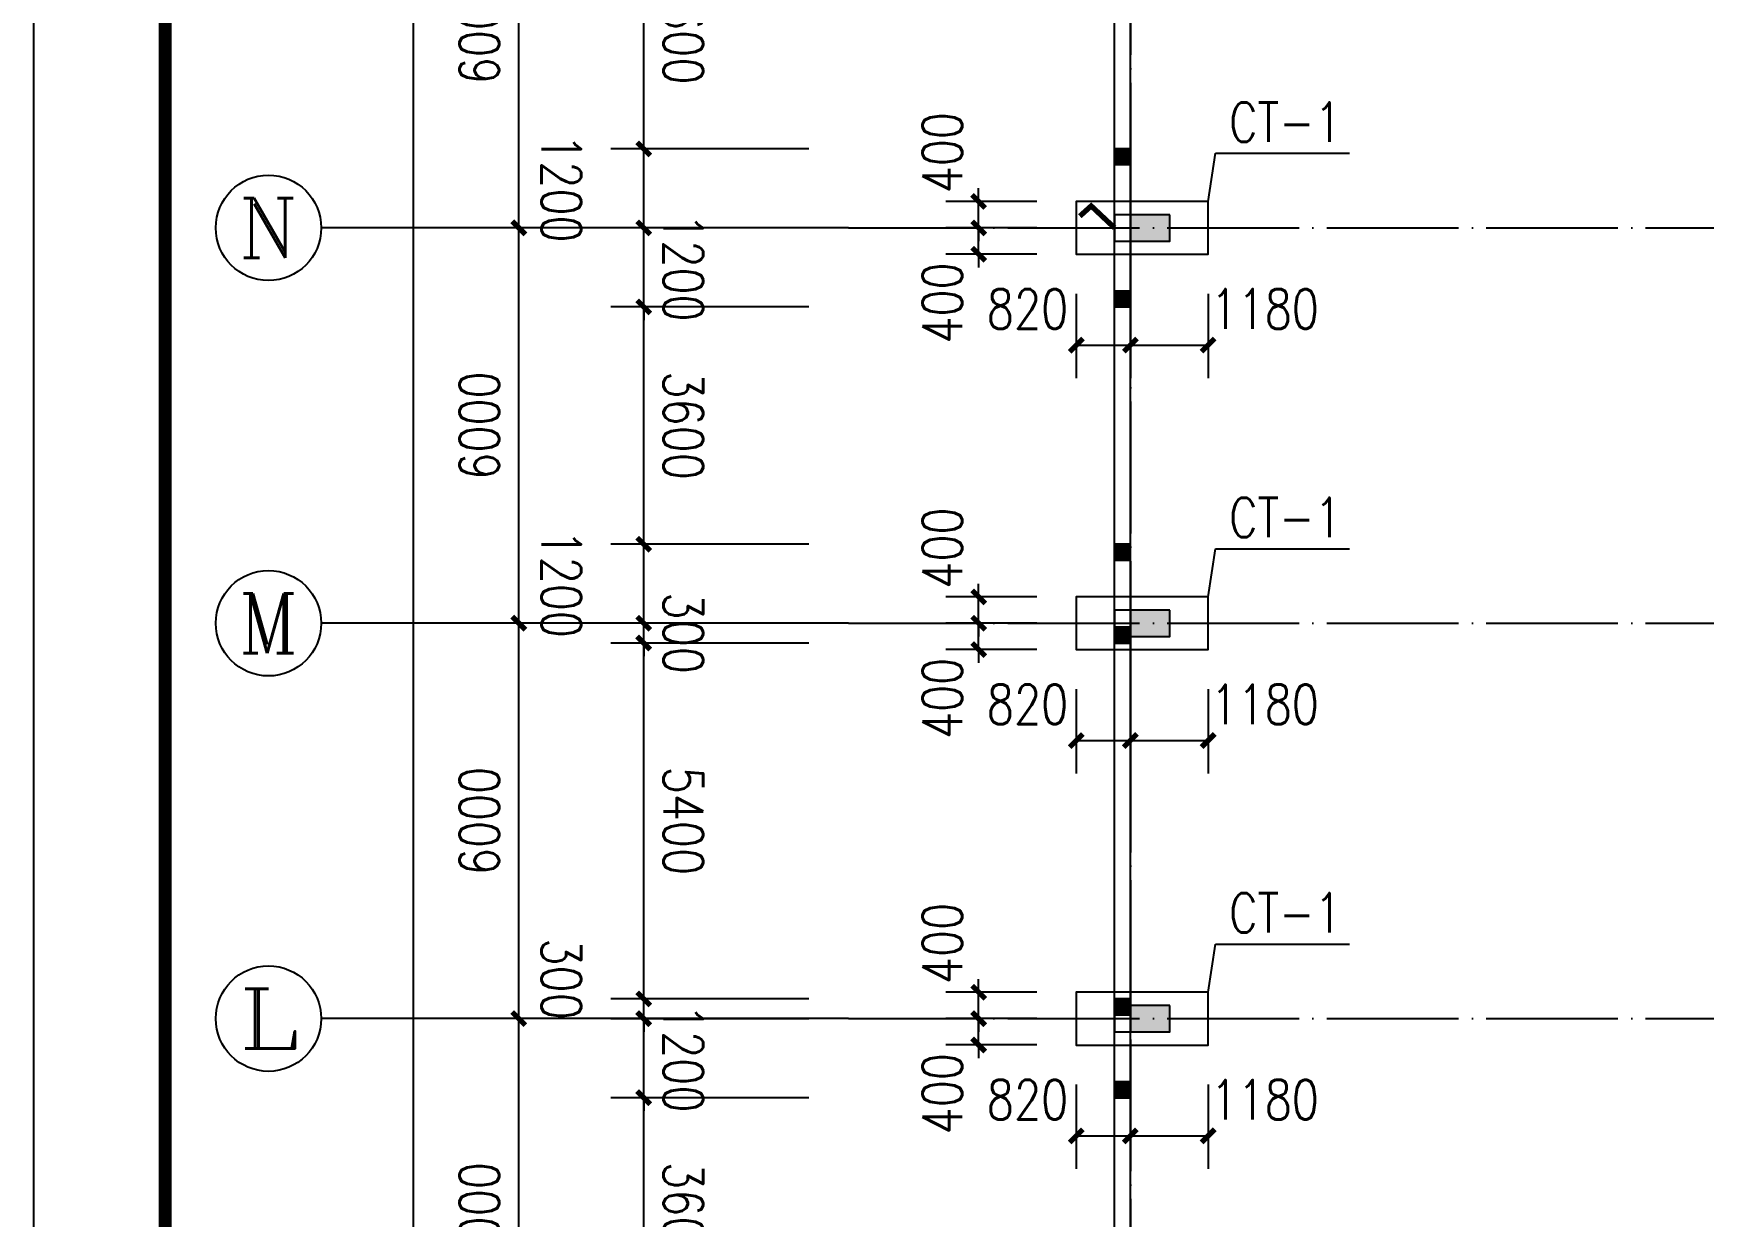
# Model space of a CAD drawing. Extents: x 31695611 to 39053694, y -59225 to 904195.
# Drawn here: x 38411260 to 38436606, y 845255 to 863210 of the extents above; entities that cross this region are included whole.
import ezdxf
from ezdxf.enums import TextEntityAlignment as Align

# ---------------------------------------------------------------- set-up
doc = ezdxf.new("R2010")
doc.units = 0
doc.header["$LTSCALE"] = 1000
doc.header["$MEASUREMENT"] = 0
doc.linetypes.add('ACAD_ISO04W100', pattern=[30.5, 24, -3, 0.5, -3])
doc.linetypes.add('DOTE', pattern=[2.42, 2, -0.2, 0.02, -0.2])
doc.layers.get('0').update_dxf_attribs({"linetype": 'CONTINUOUS'})
doc.layers.get('DEFPOINTS').update_dxf_attribs({"linetype": 'CONTINUOUS'})
for name, color, linetype in [('1506', 2, 'CONTINUOUS'), ('AXIS', 3, 'CONTINUOUS'), ('AXIS_TEXT', 7, 'CONTINUOUS'), ('COLUMN', 2, 'CONTINUOUS'), ('DOTE', 1, 'ACAD_ISO04W100'), ('PUB_DIM', 3, 'CONTINUOUS'), ('PUB_HATCH', 8, 'CONTINUOUS'), ('PUB_TITLE', 4, 'CONTINUOUS'), ('梁', 4, 'CONTINUOUS')]:
    doc.layers.add(name, color=color, linetype=linetype)
doc.styles.add('_TCH_AXIS', font='COMPLEX', dxfattribs={"bigfont": 'GBCBIG'})
doc.styles.add('COMPLEX', font='COMPLEX')
doc.styles.add('DIM_FONT', font='SIMPLEX.shx', dxfattribs={"width": 0.8})
doc.dimstyles.new('DIMN200', dxfattribs={"dimscale": 2, "dimtxt": 300, "dimasz": 100, "dimexe": 250, "dimexo": 300, "dimgap": 150, "dimtad": 1, "dimdec": 0, "dimzin": 0, "dimtxsty": 'DIM_FONT', "dimblk": 'ARCHTICK', "dimcen": 0.09, "dimclrt": 7, "dimazin": 3, "dimtfac": 1, "dimtdec": 0, "dimtix": 1, "dimtmove": 0, "dimatfit": 3, "dimtolj": 1, "dimtzin": 0})

# ---------------------------------------------------------------- blocks, each defined once
blk = doc.blocks.new('_ARCHTICK')
at = {"color": 0, "linetype": 'BYBLOCK', "const_width": 0.4}
blk.add_lwpolyline([(-0.5, -0.5), (0.5, 0.5)], dxfattribs=at)
blk = doc.blocks.new('*D185')
at = {"layer": 'AXIS', "color": 0}
for p, q in [((38423027, 847058), (38420022, 847058)), ((38420522, 843458), (38420522, 847058)), ((38423027, 843458), (38420022, 843458))]:
    blk.add_line(p, q, dxfattribs=at)
at = {"layer": 'DEFPOINTS', "color": 0}
for p in [(38420522, 847058), (38423627, 847058), (38423627, 843458)]:
    blk.add_point(p, dxfattribs=at)
at = {"layer": 'AXIS', "color": 0, "xscale": 200, "yscale": 200, "zscale": 200}
for p, rotation in [((38420522, 847058), 90.00010953962557), ((38420522, 843458), 270.0001095396256)]:
    blk.add_blockref('_ARCHTICK', p, dxfattribs=dict(at, rotation=rotation))
at = {"layer": 'AXIS', "color": 7, "insert": (38421122, 845258), "char_height": 600, "attachment_point": 5, "rotation": 270.0001, "style": 'DIM_FONT'}
blk.add_mtext('\\A1;3600', dxfattribs=at)
blk = doc.blocks.new('*D186')
at = {"layer": 'AXIS', "color": 0}
for p, q in [((38420522, 848258), (38420522, 848458)), ((38423027, 848258), (38420022, 848258)), ((38420522, 847058), (38420522, 848258)), ((38423027, 847058), (38420022, 847058)), ((38420522, 847058), (38420522, 846858))]:
    blk.add_line(p, q, dxfattribs=at)
at = {"layer": 'DEFPOINTS', "color": 0}
for p in [(38420522, 848258), (38423627, 848258), (38423627, 847058)]:
    blk.add_point(p, dxfattribs=at)
at = {"layer": 'AXIS', "color": 0, "xscale": 200, "yscale": 200, "zscale": 200}
for p, rotation in [((38420522, 848258), 270.0001095395201), ((38420522, 847058), 90.00010953952004)]:
    blk.add_blockref('_ARCHTICK', p, dxfattribs=dict(at, rotation=rotation))
at = {"layer": 'AXIS', "color": 7, "insert": (38421122, 847658), "char_height": 600, "attachment_point": 5, "rotation": 270.0001, "style": 'DIM_FONT'}
blk.add_mtext('\\A1;1200', dxfattribs=at)
blk = doc.blocks.new('*D187')
at = {"layer": 'AXIS', "color": 0}
for p, q in [((38420522, 848559), (38420522, 848759)), ((38423027, 848559), (38420022, 848559)), ((38420522, 848258), (38420522, 848559)), ((38423027, 848258), (38420022, 848258)), ((38420522, 848258), (38420522, 848058))]:
    blk.add_line(p, q, dxfattribs=at)
at = {"layer": 'DEFPOINTS', "color": 0}
for p in [(38420522, 848559), (38423627, 848559), (38423627, 848258)]:
    blk.add_point(p, dxfattribs=at)
at = {"layer": 'AXIS', "color": 0, "xscale": 200, "yscale": 200, "zscale": 200}
for p, rotation in [((38420522, 848559), 270.0001095404203), ((38420522, 848258), 90.0001095404203)]:
    blk.add_blockref('_ARCHTICK', p, dxfattribs=dict(at, rotation=rotation))
at = {"layer": 'AXIS', "color": 7, "insert": (38419272, 848858), "char_height": 600, "attachment_point": 5, "rotation": 270.0001, "style": 'DIM_FONT'}
blk.add_mtext('\\A1;300', dxfattribs=at)
blk = doc.blocks.new('*D188')
at = {"layer": 'AXIS', "color": 0}
for p, q in [((38423027, 853959), (38420022, 853959)), ((38420522, 848559), (38420522, 853959)), ((38423027, 848559), (38420022, 848559))]:
    blk.add_line(p, q, dxfattribs=at)
at = {"layer": 'DEFPOINTS', "color": 0}
for p in [(38420522, 853959), (38423627, 853959), (38423627, 848559)]:
    blk.add_point(p, dxfattribs=at)
at = {"layer": 'AXIS', "color": 0, "xscale": 200, "yscale": 200, "zscale": 200}
for p, rotation in [((38420522, 853959), 90.00010953962445), ((38420522, 848559), 270.0001095396245)]:
    blk.add_blockref('_ARCHTICK', p, dxfattribs=dict(at, rotation=rotation))
at = {"layer": 'AXIS', "color": 7, "insert": (38421122, 851259), "char_height": 600, "attachment_point": 5, "rotation": 270.0001, "style": 'DIM_FONT'}
blk.add_mtext('\\A1;5400', dxfattribs=at)
blk = doc.blocks.new('*D189')
at = {"layer": 'AXIS', "color": 0}
for p, q in [((38420522, 854258), (38420522, 854458)), ((38423027, 854258), (38420022, 854258)), ((38420522, 853959), (38420522, 854258)), ((38423027, 853959), (38420022, 853959)), ((38420522, 853959), (38420522, 853759))]:
    blk.add_line(p, q, dxfattribs=at)
at = {"layer": 'DEFPOINTS', "color": 0}
for p in [(38420522, 854258), (38423627, 854258), (38423627, 853959)]:
    blk.add_point(p, dxfattribs=at)
at = {"layer": 'AXIS', "color": 0, "xscale": 200, "yscale": 200, "zscale": 200}
for p, rotation in [((38420522, 854258), 270.0001095386277), ((38420522, 853959), 90.0001095386277)]:
    blk.add_blockref('_ARCHTICK', p, dxfattribs=dict(at, rotation=rotation))
at = {"layer": 'AXIS', "color": 7, "insert": (38421122, 854108), "char_height": 600, "attachment_point": 5, "rotation": 270.0001, "style": 'DIM_FONT'}
blk.add_mtext('\\A1;300', dxfattribs=at)
blk = doc.blocks.new('*D190')
at = {"layer": 'AXIS', "color": 0}
for p, q in [((38423027, 855458), (38420022, 855458)), ((38420522, 854258), (38420522, 855458)), ((38423027, 854258), (38420022, 854258))]:
    blk.add_line(p, q, dxfattribs=at)
at = {"layer": 'DEFPOINTS', "color": 0}
for p in [(38420522, 855458), (38423627, 855458), (38423627, 854258)]:
    blk.add_point(p, dxfattribs=at)
at = {"layer": 'AXIS', "color": 0, "xscale": 200, "yscale": 200, "zscale": 200}
for p, rotation in [((38420522, 855458), 90.00010953974379), ((38420522, 854258), 270.0001095397438)]:
    blk.add_blockref('_ARCHTICK', p, dxfattribs=dict(at, rotation=rotation))
at = {"layer": 'AXIS', "color": 7, "insert": (38419272, 854858), "char_height": 600, "attachment_point": 5, "rotation": 270.0001, "style": 'DIM_FONT'}
blk.add_mtext('\\A1;1200', dxfattribs=at)
blk = doc.blocks.new('*D191')
at = {"layer": 'AXIS', "color": 0}
for p, q in [((38423027, 859058), (38420022, 859058)), ((38420522, 855458), (38420522, 859058)), ((38423027, 855458), (38420022, 855458))]:
    blk.add_line(p, q, dxfattribs=at)
at = {"layer": 'DEFPOINTS', "color": 0}
for p in [(38420522, 859058), (38423627, 859058), (38423627, 855458)]:
    blk.add_point(p, dxfattribs=at)
at = {"layer": 'AXIS', "color": 0, "xscale": 200, "yscale": 200, "zscale": 200}
for p, rotation in [((38420522, 859058), 90.00010953963312), ((38420522, 855458), 270.0001095396331)]:
    blk.add_blockref('_ARCHTICK', p, dxfattribs=dict(at, rotation=rotation))
at = {"layer": 'AXIS', "color": 7, "insert": (38421122, 857258), "char_height": 600, "attachment_point": 5, "rotation": 270.0001, "style": 'DIM_FONT'}
blk.add_mtext('\\A1;3600', dxfattribs=at)
blk = doc.blocks.new('*D192')
at = {"layer": 'AXIS', "color": 0}
for p, q in [((38420522, 860258), (38420522, 860458)), ((38423027, 860258), (38420022, 860258)), ((38420522, 859058), (38420522, 860258)), ((38423027, 859058), (38420022, 859058)), ((38420522, 859058), (38420522, 858858))]:
    blk.add_line(p, q, dxfattribs=at)
at = {"layer": 'DEFPOINTS', "color": 0}
for p in [(38420522, 860258), (38423627, 860258), (38423627, 859058)]:
    blk.add_point(p, dxfattribs=at)
at = {"layer": 'AXIS', "color": 0, "xscale": 200, "yscale": 200, "zscale": 200}
for p, rotation in [((38420522, 860258), 270.0001095394974), ((38420522, 859058), 90.00010953949739)]:
    blk.add_blockref('_ARCHTICK', p, dxfattribs=dict(at, rotation=rotation))
at = {"layer": 'AXIS', "color": 7, "insert": (38421122, 859658), "char_height": 600, "attachment_point": 5, "rotation": 270.0001, "style": 'DIM_FONT'}
blk.add_mtext('\\A1;1200', dxfattribs=at)
blk = doc.blocks.new('*D193')
at = {"layer": 'AXIS', "color": 0}
for p, q in [((38423027, 861458), (38420022, 861458)), ((38420522, 860258), (38420522, 861458)), ((38423027, 860258), (38420022, 860258))]:
    blk.add_line(p, q, dxfattribs=at)
at = {"layer": 'DEFPOINTS', "color": 0}
for p in [(38420522, 861458), (38423627, 861458), (38423627, 860258)]:
    blk.add_point(p, dxfattribs=at)
at = {"layer": 'AXIS', "color": 0, "xscale": 200, "yscale": 200, "zscale": 200}
for p, rotation in [((38420522, 861458), 90.0001095398237), ((38420522, 860258), 270.0001095398237)]:
    blk.add_blockref('_ARCHTICK', p, dxfattribs=dict(at, rotation=rotation))
at = {"layer": 'AXIS', "color": 7, "insert": (38419272, 860858), "char_height": 600, "attachment_point": 5, "rotation": 270.0001, "style": 'DIM_FONT'}
blk.add_mtext('\\A1;1200', dxfattribs=at)
blk = doc.blocks.new('*D194')
at = {"layer": 'AXIS', "color": 0}
for p, q in [((38423027, 865058), (38420022, 865058)), ((38420522, 861458), (38420522, 865058)), ((38423027, 861458), (38420022, 861458))]:
    blk.add_line(p, q, dxfattribs=at)
at = {"layer": 'DEFPOINTS', "color": 0}
for p in [(38420522, 865058), (38423627, 865058), (38423627, 861458)]:
    blk.add_point(p, dxfattribs=at)
at = {"layer": 'AXIS', "color": 0, "xscale": 200, "yscale": 200, "zscale": 200}
for p, rotation in [((38420522, 865058), 90.00010953954222), ((38420522, 861458), 270.0001095395422)]:
    blk.add_blockref('_ARCHTICK', p, dxfattribs=dict(at, rotation=rotation))
at = {"layer": 'AXIS', "color": 7, "insert": (38421122, 863258), "char_height": 600, "attachment_point": 5, "rotation": 270.0001, "style": 'DIM_FONT'}
blk.add_mtext('\\A1;3600', dxfattribs=at)
blk = doc.blocks.new('*D313')
at = {"layer": 'DEFPOINTS', "color": 0}
for p in [(38427087, 859859), (38427907, 859859), (38427907, 858479)]:
    blk.add_point(p, dxfattribs=at)
at = {"layer": 'PUB_DIM', "color": 0}
for p, q in [((38427087, 859259), (38427087, 857979)), ((38427907, 859259), (38427907, 857979)), ((38427087, 858479), (38427907, 858479))]:
    blk.add_line(p, q, dxfattribs=at)
at = {"layer": 'PUB_DIM', "color": 0, "xscale": 200, "yscale": 200, "zscale": 200, "rotation": 180}
blk.add_blockref('_ARCHTICK', (38427087, 858479), dxfattribs=at)
at = {"layer": 'PUB_DIM', "color": 0, "xscale": 200, "yscale": 200, "zscale": 200}
blk.add_blockref('_ARCHTICK', (38427907, 858479), dxfattribs=at)
at = {"layer": 'PUB_DIM', "color": 7, "insert": (38426347, 859029), "char_height": 600, "attachment_point": 5, "style": 'DIM_FONT'}
blk.add_mtext('\\A1;820', dxfattribs=at)
blk = doc.blocks.new('*D314')
at = {"layer": 'DEFPOINTS', "color": 0}
for p in [(38427907, 859859), (38429087, 859859), (38429087, 858479)]:
    blk.add_point(p, dxfattribs=at)
at = {"layer": 'PUB_DIM', "color": 0}
for p, q in [((38427907, 859259), (38427907, 857979)), ((38429087, 859259), (38429087, 857979)), ((38427907, 858479), (38429087, 858479))]:
    blk.add_line(p, q, dxfattribs=at)
at = {"layer": 'PUB_DIM', "color": 0, "xscale": 200, "yscale": 200, "zscale": 200, "rotation": 180}
blk.add_blockref('_ARCHTICK', (38427907, 858479), dxfattribs=at)
at = {"layer": 'PUB_DIM', "color": 0, "xscale": 200, "yscale": 200, "zscale": 200}
blk.add_blockref('_ARCHTICK', (38429087, 858479), dxfattribs=at)
at = {"layer": 'PUB_DIM', "color": 7, "insert": (38429947, 859029), "char_height": 600, "attachment_point": 5, "style": 'DIM_FONT'}
blk.add_mtext('\\A1;1180', dxfattribs=at)
blk = doc.blocks.new('*D315')
at = {"layer": 'DEFPOINTS', "color": 0}
for p in [(38425605, 860259), (38427087, 860259), (38427087, 859859)]:
    blk.add_point(p, dxfattribs=at)
at = {"layer": 'PUB_DIM', "color": 0}
for p, q in [((38425605, 860259), (38425605, 860459)), ((38426487, 860259), (38425105, 860259)), ((38425605, 859859), (38425605, 860259)), ((38426487, 859859), (38425105, 859859)), ((38425605, 859859), (38425605, 859659))]:
    blk.add_line(p, q, dxfattribs=at)
at = {"layer": 'PUB_DIM', "color": 0, "xscale": 200, "yscale": 200, "zscale": 200}
for p, rotation in [((38425605, 860259), 270), ((38425605, 859859), 90)]:
    blk.add_blockref('_ARCHTICK', p, dxfattribs=dict(at, rotation=rotation))
at = {"layer": 'PUB_DIM', "color": 7, "insert": (38425055, 859119), "char_height": 600, "attachment_point": 5, "rotation": 90, "style": 'DIM_FONT'}
blk.add_mtext('\\A1;400', dxfattribs=at)
blk = doc.blocks.new('*D316')
at = {"layer": 'DEFPOINTS', "color": 0}
for p in [(38425605, 860659), (38427087, 860659), (38427087, 860259)]:
    blk.add_point(p, dxfattribs=at)
at = {"layer": 'PUB_DIM', "color": 0}
for p, q in [((38425605, 860659), (38425605, 860859)), ((38426487, 860659), (38425105, 860659)), ((38425605, 860259), (38425605, 860659)), ((38426487, 860259), (38425105, 860259)), ((38425605, 860259), (38425605, 860059))]:
    blk.add_line(p, q, dxfattribs=at)
at = {"layer": 'PUB_DIM', "color": 0, "xscale": 200, "yscale": 200, "zscale": 200}
for p, rotation in [((38425605, 860659), 270), ((38425605, 860259), 90)]:
    blk.add_blockref('_ARCHTICK', p, dxfattribs=dict(at, rotation=rotation))
at = {"layer": 'PUB_DIM', "color": 7, "insert": (38425055, 861399), "char_height": 600, "attachment_point": 5, "rotation": 90, "style": 'DIM_FONT'}
blk.add_mtext('\\A1;400', dxfattribs=at)
blk = doc.blocks.new('*D321')
at = {"layer": 'DEFPOINTS', "color": 0}
for p in [(38427087, 853859), (38427907, 853859), (38427907, 852479)]:
    blk.add_point(p, dxfattribs=at)
at = {"layer": 'PUB_DIM', "color": 0}
for p, q in [((38427087, 853259), (38427087, 851979)), ((38427907, 853259), (38427907, 851979)), ((38427087, 852479), (38427907, 852479))]:
    blk.add_line(p, q, dxfattribs=at)
at = {"layer": 'PUB_DIM', "color": 0, "xscale": 200, "yscale": 200, "zscale": 200, "rotation": 180}
blk.add_blockref('_ARCHTICK', (38427087, 852479), dxfattribs=at)
at = {"layer": 'PUB_DIM', "color": 0, "xscale": 200, "yscale": 200, "zscale": 200}
blk.add_blockref('_ARCHTICK', (38427907, 852479), dxfattribs=at)
at = {"layer": 'PUB_DIM', "color": 7, "insert": (38426347, 853029), "char_height": 600, "attachment_point": 5, "style": 'DIM_FONT'}
blk.add_mtext('\\A1;820', dxfattribs=at)
blk = doc.blocks.new('*D322')
at = {"layer": 'DEFPOINTS', "color": 0}
for p in [(38427907, 853859), (38429087, 853859), (38429087, 852479)]:
    blk.add_point(p, dxfattribs=at)
at = {"layer": 'PUB_DIM', "color": 0}
for p, q in [((38427907, 853259), (38427907, 851979)), ((38429087, 853259), (38429087, 851979)), ((38427907, 852479), (38429087, 852479))]:
    blk.add_line(p, q, dxfattribs=at)
at = {"layer": 'PUB_DIM', "color": 0, "xscale": 200, "yscale": 200, "zscale": 200, "rotation": 180}
blk.add_blockref('_ARCHTICK', (38427907, 852479), dxfattribs=at)
at = {"layer": 'PUB_DIM', "color": 0, "xscale": 200, "yscale": 200, "zscale": 200}
blk.add_blockref('_ARCHTICK', (38429087, 852479), dxfattribs=at)
at = {"layer": 'PUB_DIM', "color": 7, "insert": (38429947, 853029), "char_height": 600, "attachment_point": 5, "style": 'DIM_FONT'}
blk.add_mtext('\\A1;1180', dxfattribs=at)
blk = doc.blocks.new('*D323')
at = {"layer": 'DEFPOINTS', "color": 0}
for p in [(38425605, 854259), (38427087, 854259), (38427087, 853859)]:
    blk.add_point(p, dxfattribs=at)
at = {"layer": 'PUB_DIM', "color": 0}
for p, q in [((38425605, 854259), (38425605, 854459)), ((38426487, 854259), (38425105, 854259)), ((38425605, 853859), (38425605, 854259)), ((38426487, 853859), (38425105, 853859)), ((38425605, 853859), (38425605, 853659))]:
    blk.add_line(p, q, dxfattribs=at)
at = {"layer": 'PUB_DIM', "color": 0, "xscale": 200, "yscale": 200, "zscale": 200}
for p, rotation in [((38425605, 854259), 270), ((38425605, 853859), 90)]:
    blk.add_blockref('_ARCHTICK', p, dxfattribs=dict(at, rotation=rotation))
at = {"layer": 'PUB_DIM', "color": 7, "insert": (38425055, 853119), "char_height": 600, "attachment_point": 5, "rotation": 90, "style": 'DIM_FONT'}
blk.add_mtext('\\A1;400', dxfattribs=at)
blk = doc.blocks.new('*D324')
at = {"layer": 'DEFPOINTS', "color": 0}
for p in [(38425605, 854659), (38427087, 854659), (38427087, 854259)]:
    blk.add_point(p, dxfattribs=at)
at = {"layer": 'PUB_DIM', "color": 0}
for p, q in [((38425605, 854659), (38425605, 854859)), ((38426487, 854659), (38425105, 854659)), ((38425605, 854259), (38425605, 854659)), ((38426487, 854259), (38425105, 854259)), ((38425605, 854259), (38425605, 854059))]:
    blk.add_line(p, q, dxfattribs=at)
at = {"layer": 'PUB_DIM', "color": 0, "xscale": 200, "yscale": 200, "zscale": 200}
for p, rotation in [((38425605, 854659), 270), ((38425605, 854259), 90)]:
    blk.add_blockref('_ARCHTICK', p, dxfattribs=dict(at, rotation=rotation))
at = {"layer": 'PUB_DIM', "color": 7, "insert": (38425055, 855399), "char_height": 600, "attachment_point": 5, "rotation": 90, "style": 'DIM_FONT'}
blk.add_mtext('\\A1;400', dxfattribs=at)
blk = doc.blocks.new('*D329')
at = {"layer": 'DEFPOINTS', "color": 0}
for p in [(38427087, 847859), (38427907, 847859), (38427907, 846479)]:
    blk.add_point(p, dxfattribs=at)
at = {"layer": 'PUB_DIM', "color": 0}
for p, q in [((38427087, 847259), (38427087, 845979)), ((38427907, 847259), (38427907, 845979)), ((38427087, 846479), (38427907, 846479))]:
    blk.add_line(p, q, dxfattribs=at)
at = {"layer": 'PUB_DIM', "color": 0, "xscale": 200, "yscale": 200, "zscale": 200, "rotation": 180}
blk.add_blockref('_ARCHTICK', (38427087, 846479), dxfattribs=at)
at = {"layer": 'PUB_DIM', "color": 0, "xscale": 200, "yscale": 200, "zscale": 200}
blk.add_blockref('_ARCHTICK', (38427907, 846479), dxfattribs=at)
at = {"layer": 'PUB_DIM', "color": 7, "insert": (38426347, 847029), "char_height": 600, "attachment_point": 5, "style": 'DIM_FONT'}
blk.add_mtext('\\A1;820', dxfattribs=at)
blk = doc.blocks.new('*D330')
at = {"layer": 'DEFPOINTS', "color": 0}
for p in [(38427907, 847859), (38429087, 847859), (38429087, 846479)]:
    blk.add_point(p, dxfattribs=at)
at = {"layer": 'PUB_DIM', "color": 0}
for p, q in [((38427907, 847259), (38427907, 845979)), ((38429087, 847259), (38429087, 845979)), ((38427907, 846479), (38429087, 846479))]:
    blk.add_line(p, q, dxfattribs=at)
at = {"layer": 'PUB_DIM', "color": 0, "xscale": 200, "yscale": 200, "zscale": 200, "rotation": 180}
blk.add_blockref('_ARCHTICK', (38427907, 846479), dxfattribs=at)
at = {"layer": 'PUB_DIM', "color": 0, "xscale": 200, "yscale": 200, "zscale": 200}
blk.add_blockref('_ARCHTICK', (38429087, 846479), dxfattribs=at)
at = {"layer": 'PUB_DIM', "color": 7, "insert": (38429947, 847029), "char_height": 600, "attachment_point": 5, "style": 'DIM_FONT'}
blk.add_mtext('\\A1;1180', dxfattribs=at)
blk = doc.blocks.new('*D331')
at = {"layer": 'DEFPOINTS', "color": 0}
for p in [(38425605, 848259), (38427087, 848259), (38427087, 847859)]:
    blk.add_point(p, dxfattribs=at)
at = {"layer": 'PUB_DIM', "color": 0}
for p, q in [((38425605, 848259), (38425605, 848459)), ((38426487, 848259), (38425105, 848259)), ((38425605, 847859), (38425605, 848259)), ((38426487, 847859), (38425105, 847859)), ((38425605, 847859), (38425605, 847659))]:
    blk.add_line(p, q, dxfattribs=at)
at = {"layer": 'PUB_DIM', "color": 0, "xscale": 200, "yscale": 200, "zscale": 200}
for p, rotation in [((38425605, 848259), 270), ((38425605, 847859), 90)]:
    blk.add_blockref('_ARCHTICK', p, dxfattribs=dict(at, rotation=rotation))
at = {"layer": 'PUB_DIM', "color": 7, "insert": (38425055, 847119), "char_height": 600, "attachment_point": 5, "rotation": 90, "style": 'DIM_FONT'}
blk.add_mtext('\\A1;400', dxfattribs=at)
blk = doc.blocks.new('*D332')
at = {"layer": 'DEFPOINTS', "color": 0}
for p in [(38425605, 848659), (38427087, 848659), (38427087, 848259)]:
    blk.add_point(p, dxfattribs=at)
at = {"layer": 'PUB_DIM', "color": 0}
for p, q in [((38425605, 848659), (38425605, 848859)), ((38426487, 848659), (38425105, 848659)), ((38425605, 848259), (38425605, 848659)), ((38426487, 848259), (38425105, 848259)), ((38425605, 848259), (38425605, 848059))]:
    blk.add_line(p, q, dxfattribs=at)
at = {"layer": 'PUB_DIM', "color": 0, "xscale": 200, "yscale": 200, "zscale": 200}
for p, rotation in [((38425605, 848659), 270), ((38425605, 848259), 90)]:
    blk.add_blockref('_ARCHTICK', p, dxfattribs=dict(at, rotation=rotation))
at = {"layer": 'PUB_DIM', "color": 7, "insert": (38425055, 849399), "char_height": 600, "attachment_point": 5, "rotation": 90, "style": 'DIM_FONT'}
blk.add_mtext('\\A1;400', dxfattribs=at)
blk = doc.blocks.new('*D610')
at = {"layer": 'AXIS', "color": 0}
for p, q in [((38423027, 848259), (38418127, 848259)), ((38418627, 842259), (38418627, 848259)), ((38423027, 842259), (38418127, 842259))]:
    blk.add_line(p, q, dxfattribs=at)
at = {"layer": 'DEFPOINTS', "color": 0}
for p in [(38418627, 848259), (38423627, 848259), (38423627, 842259)]:
    blk.add_point(p, dxfattribs=at)
at = {"layer": 'AXIS', "color": 0, "xscale": 200, "yscale": 200, "zscale": 200}
for p, rotation in [((38418627, 848259), 89.99989046034315), ((38418627, 842259), 269.9998904603431)]:
    blk.add_blockref('_ARCHTICK', p, dxfattribs=dict(at, rotation=rotation))
at = {"layer": 'AXIS', "color": 7, "insert": (38418027, 845259), "char_height": 600, "attachment_point": 5, "rotation": 89.9999, "style": 'DIM_FONT'}
blk.add_mtext('\\A1;6000', dxfattribs=at)
blk = doc.blocks.new('*D611')
at = {"layer": 'AXIS', "color": 0}
for p, q in [((38423027, 854259), (38418127, 854259)), ((38418627, 848259), (38418627, 854259)), ((38423027, 848259), (38418127, 848259))]:
    blk.add_line(p, q, dxfattribs=at)
at = {"layer": 'DEFPOINTS', "color": 0}
for p in [(38418627, 854259), (38423627, 854259), (38423627, 848259)]:
    blk.add_point(p, dxfattribs=at)
at = {"layer": 'AXIS', "color": 0, "xscale": 200, "yscale": 200, "zscale": 200}
for p, rotation in [((38418627, 854259), 89.9998904604143), ((38418627, 848259), 269.9998904604143)]:
    blk.add_blockref('_ARCHTICK', p, dxfattribs=dict(at, rotation=rotation))
at = {"layer": 'AXIS', "color": 7, "insert": (38418027, 851259), "char_height": 600, "attachment_point": 5, "rotation": 89.9999, "style": 'DIM_FONT'}
blk.add_mtext('\\A1;6000', dxfattribs=at)
blk = doc.blocks.new('*D612')
at = {"layer": 'AXIS', "color": 0}
for p, q in [((38423027, 860259), (38418127, 860259)), ((38418627, 854259), (38418627, 860259)), ((38423027, 854259), (38418127, 854259))]:
    blk.add_line(p, q, dxfattribs=at)
at = {"layer": 'DEFPOINTS', "color": 0}
for p in [(38418627, 860259), (38423627, 860259), (38423627, 854259)]:
    blk.add_point(p, dxfattribs=at)
at = {"layer": 'AXIS', "color": 0, "xscale": 200, "yscale": 200, "zscale": 200}
for p, rotation in [((38418627, 860259), 89.99989046034315), ((38418627, 854259), 269.9998904603431)]:
    blk.add_blockref('_ARCHTICK', p, dxfattribs=dict(at, rotation=rotation))
at = {"layer": 'AXIS', "color": 7, "insert": (38418027, 857259), "char_height": 600, "attachment_point": 5, "rotation": 89.9999, "style": 'DIM_FONT'}
blk.add_mtext('\\A1;6000', dxfattribs=at)
blk = doc.blocks.new('*D613')
at = {"layer": 'AXIS', "color": 0}
for p, q in [((38423027, 866259), (38418127, 866259)), ((38418627, 860259), (38418627, 866259)), ((38423027, 860259), (38418127, 860259))]:
    blk.add_line(p, q, dxfattribs=at)
at = {"layer": 'DEFPOINTS', "color": 0}
for p in [(38418627, 866259), (38423627, 866259), (38423627, 860259)]:
    blk.add_point(p, dxfattribs=at)
at = {"layer": 'AXIS', "color": 0, "xscale": 200, "yscale": 200, "zscale": 200}
for p, rotation in [((38418627, 866259), 89.99989046034315), ((38418627, 860259), 269.9998904603431)]:
    blk.add_blockref('_ARCHTICK', p, dxfattribs=dict(at, rotation=rotation))
at = {"layer": 'AXIS', "color": 7, "insert": (38418027, 863259), "char_height": 600, "attachment_point": 5, "rotation": 89.9999, "style": 'DIM_FONT'}
blk.add_mtext('\\A1;6000', dxfattribs=at)
blk = doc.blocks.new('*D616')
at = {"layer": 'AXIS', "color": 0}
for p, q in [((38423027, 878259), (38416527, 878259)), ((38417027, 788259), (38417027, 878259)), ((38423027, 788259), (38416527, 788259))]:
    blk.add_line(p, q, dxfattribs=at)
at = {"layer": 'DEFPOINTS', "color": 0}
for p in [(38417027, 878259), (38423627, 878259), (38423627, 788259)]:
    blk.add_point(p, dxfattribs=at)
at = {"layer": 'AXIS', "color": 0, "xscale": 200, "yscale": 200, "zscale": 200}
for p, rotation in [((38417027, 878259), 89.99989046036686), ((38417027, 788259), 269.9998904603668)]:
    blk.add_blockref('_ARCHTICK', p, dxfattribs=dict(at, rotation=rotation))
at = {"layer": 'AXIS', "color": 7, "insert": (38416427, 833259), "char_height": 600, "attachment_point": 5, "rotation": 89.9999, "style": 'DIM_FONT'}
blk.add_mtext('\\A1;90000', dxfattribs=at)
blk = doc.blocks.new('_AXISO')
blk.add_circle((0, 0), 0.5)
at = {"layer": 'AXIS_TEXT', "style": 'COMPLEX', "width": 1.041667}
blk.add_attdef('A', text='', height=0.56, dxfattribs=at).set_placement((-0.25, -0.28), (0.25, -0.28), align=Align.FIT)

msp = doc.modelspace()

# ---------------------------------------------------------------- hatches: boundary and pattern name
at = {"layer": 'PUB_HATCH'}
for points in [[(38427666.7, 861458.4), (38427666.7, 861218.4), (38427906.7, 861218.4), (38427906.7, 861458.4)], [(38427906.7, 860058.5), (38428506.7, 860058.5), (38428506.7, 860458.5), (38427906.7, 860458.5)], [(38427666.7, 859298.4), (38427666.7, 859058.4), (38427906.7, 859058.4), (38427906.7, 859298.4)], [(38427666.7, 855458.4), (38427666.7, 855218.4), (38427906.7, 855218.4), (38427906.7, 855458.4)], [(38427906.7, 854058.5), (38428506.7, 854058.5), (38428506.7, 854458.5), (38427906.7, 854458.5)], [(38427666.6, 854198.5), (38427666.6, 853958.5), (38427906.6, 853958.5), (38427906.6, 854198.5)], [(38427666.7, 848558.5), (38427666.7, 848318.5), (38427906.7, 848318.5), (38427906.7, 848558.5)], [(38427906.7, 848058.5), (38428506.7, 848058.5), (38428506.7, 848458.5), (38427906.7, 848458.5)], [(38427666.7, 847298.4), (38427666.7, 847058.4), (38427906.7, 847058.4), (38427906.7, 847298.4)]]:
    msp.add_hatch(color=256, dxfattribs=at).paths.add_polyline_path(points)

# ---------------------------------------------------------------- linework, layer by layer
for p, q in [((38429086.7, 860658.6), (38429199.2, 861390.5)), ((38429199.2, 861390.5), (38431234.9, 861390.5)), ((38429086.7, 854658.6), (38429199.2, 855390.5)), ((38429199.2, 855390.5), (38431234.9, 855390.5)), ((38429086.7, 848658.6), (38429199.2, 849390.5)), ((38429199.2, 849390.5), (38431234.9, 849390.5))]:
    msp.add_line(p, q)
at = {"const_width": 80}
msp.add_lwpolyline([(38427666.7, 860258.6), (38427312.5, 860591.5), (38427140.4, 860436.3)], dxfattribs=at)
for points in [[(38428506.7, 860458.5), (38427666.7, 860458.5), (38427666.7, 860058.5), (38428506.7, 860058.5)], [(38428506.7, 854458.5), (38427666.7, 854458.5), (38427666.7, 854058.5), (38428506.7, 854058.5)], [(38427666.6, 854198.5), (38427666.6, 853958.5), (38427906.6, 853958.5), (38427906.6, 854198.5)], [(38427666.6, 848558.5), (38427666.6, 848318.5), (38427906.6, 848318.5), (38427906.6, 848558.5)], [(38428506.7, 848458.5), (38427666.7, 848458.5), (38427666.7, 848058.5), (38428506.7, 848058.5)]]:
    msp.add_lwpolyline(points, close=True)
at = {"layer": '1506'}
for points in [[(38429086.7, 860658.6), (38427086.7, 860658.6), (38427086.7, 859858.6), (38429086.7, 859858.6), (38429086.7, 860658.6)], [(38429086.7, 854658.6), (38427086.7, 854658.6), (38427086.7, 853858.6), (38429086.7, 853858.6), (38429086.7, 854658.6)], [(38429086.7, 848658.6), (38427086.7, 848658.6), (38427086.7, 847858.6), (38429086.7, 847858.6), (38429086.7, 848658.6)]]:
    msp.add_lwpolyline(points, dxfattribs=at)
at = {"layer": 'AXIS'}
for p, q in [((38423627.3, 860258.6), (38415627.3, 860258.6)), ((38423627.2, 854258.6), (38415627.2, 854258.6)), ((38423627.2, 848258.6), (38415627.2, 848258.6))]:
    msp.add_line(p, q, dxfattribs=at)
at = {"layer": 'COLUMN'}
for p, q in [((38427666.7, 861458.4), (38427666.7, 861218.4)), ((38427906.7, 861458.4), (38427666.7, 861458.4)), ((38427906.7, 861218.4), (38427906.7, 861458.4)), ((38427666.7, 861218.4), (38427906.7, 861218.4)), ((38428506.7, 860458.5), (38427906.7, 860458.5)), ((38427906.7, 860458.5), (38427906.7, 860058.5)), ((38428506.7, 860058.5), (38428506.7, 860458.5)), ((38427906.7, 860058.5), (38428506.7, 860058.5)), ((38427666.7, 859298.4), (38427666.7, 859058.4)), ((38427906.7, 859298.4), (38427666.7, 859298.4)), ((38427906.7, 859058.4), (38427906.7, 859298.4)), ((38427666.7, 859058.4), (38427906.7, 859058.4)), ((38427666.7, 855458.4), (38427666.7, 855218.4)), ((38427906.7, 855458.4), (38427666.7, 855458.4)), ((38427906.7, 855218.4), (38427906.7, 855458.4)), ((38427666.7, 855218.4), (38427906.7, 855218.4)), ((38428506.7, 854458.5), (38427906.7, 854458.5)), ((38427906.7, 854458.5), (38427906.7, 854058.5)), ((38428506.7, 854058.5), (38428506.7, 854458.5)), ((38427666.6, 854198.5), (38427666.6, 853958.5)), ((38427906.6, 854198.5), (38427666.6, 854198.5)), ((38427906.6, 853958.5), (38427906.6, 854198.5)), ((38427666.6, 853958.5), (38427906.6, 853958.5)), ((38427906.7, 854058.5), (38428506.7, 854058.5)), ((38427666.7, 848558.5), (38427666.7, 848318.5)), ((38427906.7, 848558.5), (38427666.7, 848558.5)), ((38427906.7, 848318.5), (38427906.7, 848558.5)), ((38428506.7, 848458.5), (38427906.7, 848458.5)), ((38427906.7, 848458.5), (38427906.7, 848058.5)), ((38428506.7, 848058.5), (38428506.7, 848458.5)), ((38427666.7, 848318.5), (38427906.7, 848318.5)), ((38427906.7, 848058.5), (38428506.7, 848058.5)), ((38427666.7, 847298.4), (38427666.7, 847058.4)), ((38427906.7, 847298.4), (38427666.7, 847298.4)), ((38427906.7, 847058.4), (38427906.7, 847298.4)), ((38427666.7, 847058.4), (38427906.7, 847058.4))]:
    msp.add_line(p, q, dxfattribs=at)
at = {"layer": 'DOTE', "linetype": 'DOTE'}
for p, q in [((38427906.7, 884242.1), (38427906.7, 784664.7)), ((38423627.3, 860258.6), (38463492.5, 860258.5)), ((38423627.2, 854258.6), (38463492.5, 854258.5)), ((38423627.2, 848258.6), (38463492.5, 848258.5))]:
    msp.add_line(p, q, dxfattribs=at)
at = {"layer": 'PUB_TITLE'}
msp.add_lwpolyline([(38411259.9, 755595.5), (38495259.9, 755595.5), (38495259.9, 904195.5), (38411259.9, 904195.5)], close=True, dxfattribs=at)
at = {"layer": 'PUB_TITLE', "const_width": 200}
msp.add_lwpolyline([(38413259.9, 757595.5), (38493259.9, 757595.5), (38493259.9, 899195.5), (38413259.9, 899195.5)], close=True, dxfattribs=at)
at = {"layer": '梁'}
for points in [[(38427666.7, 878498.6), (38458146.7, 878498.6), (38458146.7, 788018.5), (38427666.7, 788018.5)], [(38427906.7, 878258.6), (38457906.7, 878258.6), (38457906.7, 788258.5), (38427906.7, 788258.5)]]:
    msp.add_lwpolyline(points, close=True, dxfattribs=at)

# ---------------------------------------------------------------- block references
at = {"layer": 'AXIS'}
ref = msp.add_blockref('_AXISO', (38414827.3, 860258.6), dxfattribs=dict(at, xscale=1600, yscale=1600, zscale=1600))
ref.add_attrib('A', 'N', dxfattribs={"layer": 'AXIS_TEXT', "height": 905.1, "style": '_TCH_AXIS', "width": 1.105263}).set_placement((38414374.7, 859806.1), (38415279.8, 859806.1), align=Align.FIT)
ref = msp.add_blockref('_AXISO', (38414827.2, 854258.6), dxfattribs=dict(at, xscale=1600, yscale=1600, zscale=1600))
ref.add_attrib('A', 'M', dxfattribs={"layer": 'AXIS_TEXT', "height": 905.1, "style": '_TCH_AXIS'}).set_placement((38414374.7, 853806.1), (38415279.8, 853806.1), align=Align.FIT)
ref = msp.add_blockref('_AXISO', (38414827.2, 848258.6), dxfattribs=dict(at, xscale=1600, yscale=1600, zscale=1600))
ref.add_attrib('A', 'L', dxfattribs={"layer": 'AXIS_TEXT', "height": 905.1, "style": '_TCH_AXIS', "width": 1.4}).set_placement((38414374.7, 847806.1), (38415279.8, 847806.1), align=Align.FIT)

# ---------------------------------------------------------------- texts
at = {"style": 'DIM_FONT', "width": 0.8}
for p in [(38429405.2, 861563.4), (38429405.2, 855563.4), (38429405.2, 849563.4)]:
    msp.add_text('CT-1', height=600, dxfattribs=at).set_placement(p)

# ---------------------------------------------------------------- dimensions: what is measured, and where the dimension line sits
at = {"layer": 'AXIS'}
for p1, p2, distance, picture, middle in [((38423627.1, 788258.6), (38423627.3, 878258.6), 6600, '*D616', (38416427.2, 833258.6)), ((38423627.3, 860258.6), (38423627.3, 866258.6), 5000, '*D613', (38418027.3, 863258.6)), ((38423627.3, 861458.5), (38423627.3, 865058.5), 3104.9, '*D194', (38421122.4, 863258.4)), ((38423627.3, 859058.5), (38423627.3, 860258.4), 3104.9, '*D192', (38421122.4, 859658.4)), ((38423627.2, 854258.6), (38423627.3, 860258.6), 5000, '*D612', (38418027.3, 857258.6)), ((38423627.3, 855458.5), (38423627.3, 859058.5), 3104.9, '*D191', (38421122.4, 857258.4)), ((38423627.3, 853958.5), (38423627.3, 854258.4), 3104.9, '*D189', (38421122.4, 854108.5)), ((38423627.2, 848258.6), (38423627.2, 854258.6), 5000, '*D611', (38418027.2, 851258.6)), ((38423627.3, 848558.5), (38423627.3, 853958.5), 3104.9, '*D188', (38421122.4, 851258.5)), ((38423627.2, 842258.6), (38423627.2, 848258.6), 5000, '*D610', (38418027.2, 845258.6)), ((38423627.3, 847058.5), (38423627.3, 848258.4), 3104.9, '*D186', (38421122.4, 847658.4)), ((38423627.3, 843458.5), (38423627.3, 847058.5), 3104.9, '*D185', (38421122.4, 845258.4))]:
    dim = msp.add_aligned_dim(p1=p1, p2=p2, distance=distance, dimstyle='DIMN200', dxfattribs=at)
    dim.commit()
    dim.dimension.update_dxf_attribs({"geometry": picture, "text_midpoint": middle})
for base, p1, p2, picture, middle in [((38420522.4, 861458.4), (38423627.3, 860258.4), (38423627.3, 861458.5), '*D193', (38419272.4, 860858.4)), ((38420522.4, 855458.4), (38423627.3, 854258.4), (38423627.3, 855458.5), '*D190', (38419272.4, 854858.4)), ((38420522.4, 848558.5), (38423627.3, 848258.4), (38423627.3, 848558.5), '*D187', (38419272.4, 848858.4))]:
    dim = msp.add_linear_dim(base=base, p1=p1, p2=p2, angle=90.00011, dimstyle='DIMN200', dxfattribs=at)
    dim.commit()
    dim.dimension.update_dxf_attribs({"geometry": picture, "text_midpoint": middle, "dimtype": 129})
at = {"layer": 'PUB_DIM'}
for base, p1, p2, angle, picture, middle in [((38425605.2, 860658.6), (38427086.7, 860258.6), (38427086.7, 860658.6), 90, '*D316', (38425055.2, 861398.6)), ((38425605.2, 860258.6), (38427086.7, 859858.6), (38427086.7, 860258.6), 90, '*D315', (38425055.2, 859118.6)), ((38427906.7, 858478.6), (38427086.7, 859858.6), (38427906.7, 859858.6), 0, '*D313', (38426346.7, 859028.6)), ((38429086.7, 858478.6), (38427906.7, 859858.6), (38429086.7, 859858.6), 0, '*D314', (38429946.7, 859028.6)), ((38425605.2, 854658.6), (38427086.7, 854258.6), (38427086.7, 854658.6), 90, '*D324', (38425055.2, 855398.6)), ((38425605.2, 854258.6), (38427086.7, 853858.6), (38427086.7, 854258.6), 90, '*D323', (38425055.2, 853118.6)), ((38427906.7, 852478.6), (38427086.7, 853858.6), (38427906.7, 853858.6), 0, '*D321', (38426346.7, 853028.6)), ((38429086.7, 852478.6), (38427906.7, 853858.6), (38429086.7, 853858.6), 0, '*D322', (38429946.7, 853028.6)), ((38425605.2, 848658.6), (38427086.7, 848258.6), (38427086.7, 848658.6), 90, '*D332', (38425055.2, 849398.6)), ((38425605.2, 848258.6), (38427086.7, 847858.6), (38427086.7, 848258.6), 90, '*D331', (38425055.2, 847118.6)), ((38427906.7, 846478.6), (38427086.7, 847858.6), (38427906.7, 847858.6), 0, '*D329', (38426346.7, 847028.6)), ((38429086.7, 846478.6), (38427906.7, 847858.6), (38429086.7, 847858.6), 0, '*D330', (38429946.7, 847028.6))]:
    dim = msp.add_linear_dim(base=base, p1=p1, p2=p2, angle=angle, dimstyle='DIMN200', dxfattribs=at)
    dim.commit()
    dim.dimension.update_dxf_attribs({"geometry": picture, "text_midpoint": middle, "dimtype": 129})

doc.saveas('drawing.dxf')
